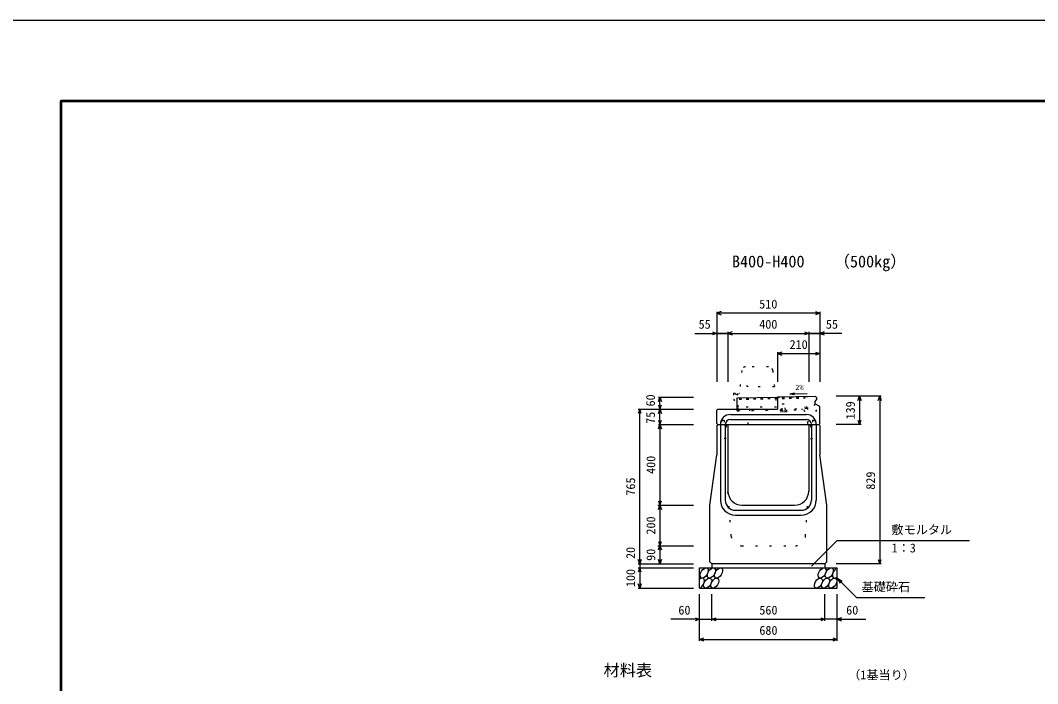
# Model space of a CAD drawing. Units: millimetres, scale not verified. Extents: x -12600 to 12600, y -5940 to 5940.
# Drawn here: x -4000 to 1032, y 2659 to 5940 of the extents above; entities that cross this region are included whole.
import ezdxf
from ezdxf.enums import TextEntityAlignment as Align

# ---------------------------------------------------------------- set-up
doc = ezdxf.new("R2010")
doc.units = ezdxf.units.MM
doc.header["$LTSCALE"] = 40
doc.linetypes.add('DOTTED', pattern=[1.75, 0.25, -1.5])
for name, color, linetype, lineweight in [('0-0_DIM', 7, 'Continuous', 25), ('0-1_Defpoints', 5, 'Continuous', 25), ('0-2_HATCH', 6, 'DOTTED', 25), ('0-5_OUTLINE', 3, 'Continuous', 25), ('0-6_OUTLINE2', 4, 'DOTTED', 25), ('0-7_TXT', 7, 'Continuous', 25), ('0-8_WAKU', 3, 'Continuous', 25)]:
    doc.layers.add(name, color=color, linetype=linetype, lineweight=lineweight)
doc.styles.add('ＭＳ ゴシック', font='')
doc.styles.get('ＭＳ ゴシック').set_extended_font_data('MS Gothic')

msp = doc.modelspace()

# ---------------------------------------------------------------- linework, layer by layer
at = {"layer": '0-0_DIM'}
for p, q in [((-555, 4498.96), (-555, 4151.46)), ((-45, 4491.46), (-555, 4491.46)), ((-45, 4498.96), (-45, 4151.46)), ((-663.38, 4391.46), (-555, 4391.46)), ((-500, 4391.46), (-555, 4391.46)), ((-555, 4391.46), (-500, 4391.46)), ((-500, 4398.96), (-500, 4151.46)), ((-500, 4391.46), (-100, 4391.46)), ((-100, 4398.96), (-100, 4151.46)), ((-100, 4391.46), (-45, 4391.46)), ((-45, 4391.46), (-100, 4391.46)), ((63.38, 4391.46), (-45, 4391.46)), ((-255, 4298.96), (-255, 4151.46)), ((-255, 4291.46), (-45, 4291.46)), ((-843.5, 4076.46), (-671, 4076.46)), ((-836, 4016.46), (-836, 4076.46)), ((258.5, 4080.46), (36, 4080.46)), ((151, 4080.46), (151, 3941.46)), ((251, 4080.46), (251, 3251.46)), ((-943.5, 4016.46), (-671, 4016.46)), ((-936, 3251.46), (-936, 4016.46)), ((-836, 3941.46), (-836, 4016.46)), ((-843.5, 3941.46), (-671, 3941.46)), ((158.5, 3941.46), (36, 3941.46)), ((-846.75, 3541.46), (-674.25, 3541.46)), ((-843.5, 3541.46), (-671, 3541.46)), ((-846.75, 3341.46), (-671, 3341.46)), ((-836, 3341.46), (-836, 3251.46)), ((-86.23, 3240.65), (40, 3366.89)), ((40, 3366.89), (694.81, 3366.89)), ((-943.5, 3251.46), (-671, 3251.46)), ((-943.5, 3231.46), (-671, 3231.46)), ((-936, 3251.46), (-936, 3231.46)), ((-936, 3231.46), (-936, 3131.46)), ((258.5, 3251.46), (36, 3251.46)), ((40, 3181.46), (135.76, 3085.71)), ((40, 3181.46), (65.98, 3166.46)), ((40, 3181.46), (55, 3155.48)), ((-943.5, 3131.46), (-671, 3131.46)), ((-640, 2870.1), (-640, 3101.46)), ((-580, 2970.1), (-580, 3101.46)), ((-20, 2970.1), (-20, 3101.46)), ((40, 2870.1), (40, 3101.46)), ((135.76, 3085.71), (473.31, 3085.71)), ((-640, 2977.6), (-781.79, 2977.6)), ((-640, 2977.6), (-580, 2977.6)), ((-580, 2977.6), (-20, 2977.6)), ((40, 2977.6), (-20, 2977.6)), ((40, 2977.6), (181.79, 2977.6)), ((-640, 2877.6), (40, 2877.6))]:
    msp.add_line(p, q, dxfattribs=at)
for points in [[(-533.86, 4499.16), (-555, 4491.46), (-533.86, 4483.77)], [(-66.14, 4499.16), (-45, 4491.46), (-66.14, 4483.77)], [(-576.14, 4399.16), (-555, 4391.46), (-576.14, 4383.77)], [(-478.86, 4399.16), (-500, 4391.46), (-478.86, 4383.77)], [(-121.14, 4399.16), (-100, 4391.46), (-121.14, 4383.77)], [(-23.86, 4399.16), (-45, 4391.46), (-23.86, 4383.77)], [(-233.86, 4299.16), (-255, 4291.46), (-233.86, 4283.77)], [(-66.14, 4299.16), (-45, 4291.46), (-66.14, 4283.77)], [(-843.7, 4055.32), (-836, 4076.46), (-828.3, 4055.32)], [(143.3, 4059.32), (151, 4080.46), (158.7, 4059.32)], [(243.3, 4059.32), (251, 4080.46), (258.7, 4059.32)], [(-843.7, 4037.61), (-836, 4016.46), (-828.3, 4037.61)], [(-928.3, 3995.32), (-936, 4016.46), (-943.7, 3995.32)], [(-843.7, 3995.32), (-836, 4016.46), (-828.3, 3995.32)], [(-843.7, 3962.61), (-836, 3941.46), (-828.3, 3962.61)], [(-843.7, 3920.32), (-836, 3941.46), (-828.3, 3920.32)], [(-836, 3941.46), (-836, 3541.46), (-836, 3341.46)], [(143.3, 3962.61), (151, 3941.46), (158.7, 3962.61)], [(-843.7, 3562.61), (-836, 3541.46), (-828.3, 3562.61)], [(-843.7, 3520.32), (-836, 3541.46), (-828.3, 3520.32)], [(-843.7, 3362.61), (-836, 3341.46), (-828.3, 3362.61)], [(-843.7, 3320.32), (-836, 3341.46), (-828.3, 3320.32)], [(-928.3, 3272.61), (-936, 3251.46), (-943.7, 3272.61)], [(-828.3, 3272.61), (-836, 3251.46), (-843.7, 3272.61)], [(243.3, 3272.61), (251, 3251.46), (258.7, 3272.61)], [(-928.3, 3210.32), (-936, 3231.46), (-943.7, 3210.32)], [(-928.3, 3152.61), (-936, 3131.46), (-943.7, 3152.61)], [(-661.14, 2985.29), (-640, 2977.6), (-661.14, 2969.9)], [(-558.86, 2969.9), (-580, 2977.6), (-558.86, 2985.29)], [(-41.14, 2985.29), (-20, 2977.6), (-41.14, 2969.9)], [(61.14, 2985.29), (40, 2977.6), (61.14, 2969.9)], [(-618.86, 2869.9), (-640, 2877.6), (-618.86, 2885.29)], [(18.86, 2885.29), (40, 2877.6), (18.86, 2869.9)]]:
    msp.add_lwpolyline(points, dxfattribs=at)
at = {"layer": '0-1_Defpoints'}
msp.add_lwpolyline([(-4200, -5940), (12600, -5940), (12600, 5940), (-4200, 5940)], close=True, dxfattribs=at)
at = {"layer": '0-2_HATCH', "linetype": 'Continuous'}
for p, q in [((-455, 4072.65), (-255, 4076.46)), ((-453.77, 4008.16), (-455, 4072.65))]:
    msp.add_line(p, q, dxfattribs=at)
at = {"layer": '0-2_HATCH'}
for p, q in [((-265.83, 4076.26), (-264.69, 4016.27)), ((-262.73, 4076.32), (-261.59, 4016.33)), ((-258.83, 4076.39), (-257.69, 4016.4)), ((-255, 4076.46), (-106.06, 4079.3)), ((-230.94, 4076.92), (-229.8, 4016.93)), ((-227.44, 4076.99), (-226.21, 4012.5)), ((-223.94, 4077.05), (-222.8, 4017.07)), ((-195.64, 4077.59), (-194.5, 4017.6)), ((-192.15, 4077.66), (-191, 4017.67)), ((-188.65, 4077.73), (-187.5, 4017.74)), ((-159.95, 4078.27), (-158.81, 4018.28)), ((-156.85, 4078.33), (-155.62, 4013.84)), ((-152.95, 4078.41), (-151.81, 4018.42)), ((-125.06, 4078.94), (-123.91, 4018.95)), ((-121.56, 4079), (-120.42, 4019.02)), ((-116.92, 4019.08), (-118.06, 4079.07)), ((-109.42, 4019.23), (-110.56, 4079.21)), ((-104.83, 4014.81), (-106.06, 4079.3)), ((-449.36, 4012.75), (-450.5, 4072.74)), ((-442.7, 4072.89), (-441.56, 4012.9)), ((-439.2, 4072.96), (-438.06, 4012.97)), ((-435.7, 4073.02), (-434.56, 4013.03)), ((-407.41, 4073.56), (-406.26, 4013.57)), ((-403.91, 4073.63), (-402.76, 4013.64)), ((-400.41, 4073.69), (-399.26, 4013.71)), ((-372.11, 4074.23), (-370.97, 4014.24)), ((-368.61, 4074.3), (-367.47, 4014.31)), ((-365.11, 4074.37), (-363.97, 4014.38)), ((-336.82, 4074.9), (-335.68, 4014.92)), ((-333.32, 4074.97), (-332.18, 4014.98)), ((-329.82, 4075.04), (-328.68, 4015.05)), ((-301.53, 4075.58), (-300.38, 4015.59)), ((-298.03, 4075.64), (-296.88, 4015.66)), ((-294.53, 4075.71), (-293.38, 4015.72)), ((-232.38, 4042.39), (-216.39, 4042.69)), ((-231.81, 4012.39), (-232.38, 4042.39)), ((-215.82, 4012.7), (-216.39, 4042.69)), ((-453.77, 4008.16), (-104.83, 4014.81)), ((-449.36, 4012.75), (-109.42, 4019.23)), ((-393.04, 4013.82), (-392.95, 4009.32)), ((-237.68, 4012.28), (-209.99, 4012.81)), ((-237.68, 4012.28), (-237.49, 4002.28)), ((-209.8, 4002.81), (-237.49, 4002.28)), ((-229.3, 4012.44), (-229.11, 4002.44)), ((-218.33, 4012.65), (-218.14, 4002.65)), ((-209.99, 4012.81), (-209.8, 4002.81)), ((-134.41, 4018.75), (-134.33, 4014.25))]:
    msp.add_line(p, q, dxfattribs=at)
at = {"layer": '0-2_HATCH', "linetype": 'Continuous'}
for centre in [(-617.11, 3206.46), (-581.63, 3206.46), (-546.16, 3206.46), (-33.95, 3206.46), (1.52, 3206.46), (-600.23, 3156.46), (-564.75, 3156.46), (-52.55, 3156.46), (-17.07, 3156.46), (18.41, 3156.46)]:
    msp.add_ellipse(centre, major_axis=(14.54, 23.54), ratio=0.5792, dxfattribs=at)
for centre, start_param, end_param in [((37, 3206.46), 0.6666252, 4.1103269), ((-635.7, 3156.46), 3.7419964, 7.318141)]:
    msp.add_ellipse(centre, major_axis=(14.54, 23.54), ratio=0.5792, start_param=start_param, end_param=end_param, dxfattribs=at)
at = {"layer": '0-5_OUTLINE', "linetype": 'DOTTED'}
for p, q in [((-431.81, 4208.41), (-443, 4096.46)), ((-299.54, 4226.41), (-413.34, 4226.41)), ((-278.2, 4208.45), (-260, 4026.46)), ((-473, 4096.46), (-473, 4066.46)), ((-473, 4096.46), (-465, 4096.46)), ((-465, 4096.46), (-455, 4086.46)), ((-473, 4066.46), (-450, 4026.46)), ((-260, 4026.46), (-450, 4026.46))]:
    msp.add_line(p, q, dxfattribs=at)
at = {"layer": '0-5_OUTLINE'}
for p, q in [((-66, 4080.06), (-255, 4076.46)), ((-255, 4076.46), (-255, 4016.46)), ((-70, 4053.46), (-61, 4063.46)), ((-70, 4053.46), (-70, 4043.46)), ((-45, 4030.46), (-70, 4043.46)), ((-550, 4016.46), (-255, 4016.46)), ((-555, 3946.46), (-550, 3941.46)), ((-555, 3935.46), (-549, 3941.46)), ((-555, 3935.46), (-555, 3791.46)), ((-550, 3941.46), (-50, 3941.46)), ((-500, 3941.46), (-500, 3611.46)), ((-100, 3941.46), (-100, 3611.46)), ((-51, 3941.46), (-45, 3935.46)), ((-45, 3935.46), (-45, 3791.46)), ((-590, 3541.46), (-555, 3791.46)), ((-10, 3541.46), (-45, 3791.46)), ((-590, 3261.46), (-590, 3541.46)), ((-430, 3541.46), (-170, 3541.46)), ((-10, 3261.46), (-10, 3541.46)), ((-640, 3231.46), (40, 3231.46)), ((-640, 3131.46), (-640, 3231.46)), ((-590, 3261.46), (-580, 3251.46)), ((-20, 3251.46), (-580, 3251.46)), ((-580, 3251.46), (-580, 3231.46)), ((-20, 3251.46), (-10, 3261.46)), ((-20, 3251.46), (-20, 3231.46)), ((40, 3131.46), (40, 3231.46)), ((-640, 3131.46), (40, 3131.46))]:
    msp.add_line(p, q, dxfattribs=at)
at = {"layer": '0-5_OUTLINE', "linetype": 'DOTTED'}
msp.add_lwpolyline([(-455, 4086.46), (-445, 4096.46), (-443, 4096.46)], dxfattribs=at)
at = {"layer": '0-5_OUTLINE'}
for points in [[(-66, 4080.06), (-61, 4075.16), (-61, 4063.46)], [(-50, 3941.46), (-45, 3946.46), (-45, 4030.46)], [(-555, 3946.46), (-555, 4011.46), (-550, 4016.46)]]:
    msp.add_lwpolyline(points, dxfattribs=at)
at = {"layer": '0-5_OUTLINE', "linetype": 'DOTTED'}
for centre, start, end in [((-411.9, 4206.46), 94.13229, 174.40835), ((-298.1, 4206.46), 4.08463, 93.6009)]:
    msp.add_arc(centre, 20, start, end, dxfattribs=at)
at = {"layer": '0-5_OUTLINE'}
for centre, start, end in [((-430, 3611.46), 180, 270), ((-170, 3611.46), 270, 0)]:
    msp.add_arc(centre, 70, start, end, dxfattribs=at)
at = {"layer": '0-6_OUTLINE2'}
for p, q in [((-450, 4026.46), (-443, 4096.46)), ((-68.37, 4042.62), (-117.41, 3988.31)), ((-107.03, 3949.14), (-46.63, 4031.31)), ((-400, 3941.46), (-393.28, 4009.32)), ((-124.33, 4014.44), (-105, 3941.46)), ((-508, 3936.96), (-553.5, 3936.96)), ((-531, 3961.96), (-519, 3961.96)), ((-531, 3961.96), (-531, 3936.96)), ((-519, 3961.96), (-519, 3936.96)), ((-508, 3936.96), (-508, 3871.46)), ((-92, 3936.96), (-92, 3871.46)), ((-92, 3936.96), (-46.5, 3936.96)), ((-81, 3961.96), (-69, 3961.96)), ((-81, 3961.96), (-81, 3936.96)), ((-69, 3961.96), (-69, 3936.96)), ((-508, 3871.46), (-555, 3871.46)), ((-92, 3871.46), (-45, 3871.46)), ((-483.43, 3387.77), (-500, 3611.46)), ((-116.57, 3387.77), (-100, 3611.46)), ((-433.57, 3341.46), (-166.43, 3341.46))]:
    msp.add_line(p, q, dxfattribs=at)
at = {"layer": '0-6_OUTLINE2', "linetype": 'Continuous'}
for p, q in [((-488, 3990.46), (-112, 3990.46)), ((-537, 3941.46), (-537, 3566.46)), ((-513, 3941.46), (-513, 3566.46)), ((-488, 3966.46), (-112, 3966.46)), ((-87, 3941.46), (-87, 3566.46)), ((-63, 3941.46), (-63, 3566.46)), ((-463, 3516.46), (-137, 3516.46)), ((-463, 3492.46), (-137, 3492.46))]:
    msp.add_line(p, q, dxfattribs=at)
at = {"layer": '0-6_OUTLINE2'}
msp.add_lwpolyline([(-270, 4126.46), (-400, 4126.46), (-437, 4156.46)], dxfattribs=at)
at = {"layer": '0-6_OUTLINE2', "linetype": 'Continuous'}
for centre, radius, start, end in [((-488, 3941.46), 49, 90, 180), ((-112, 3941.46), 49, 0, 90), ((-488, 3941.46), 25, 90, 180), ((-112, 3941.46), 25, 0, 90), ((-463, 3566.46), 74, 180, 270), ((-463, 3566.46), 50, 180, 270), ((-137, 3566.46), 50, 270, 0), ((-137, 3566.46), 74, 270, 0)]:
    msp.add_arc(centre, radius, start, end, dxfattribs=at)
at = {"layer": '0-6_OUTLINE2'}
for centre, start, end in [((-433.57, 3391.46), 184.23639, 270), ((-166.43, 3391.46), 270, 355.76361)]:
    msp.add_arc(centre, 50, start, end, dxfattribs=at)
at = {"layer": '0-7_TXT'}
for q in [(-170.75, 4096.94), (-108.47, 4093.96), (-170.59, 4088.61)]:
    msp.add_line((-194.3, 4092.32), q, dxfattribs=at)
at = {"layer": '0-8_WAKU', "lineweight": 50}
msp.add_lwpolyline([(-3800, -5540), (12200, -5540), (12200, 5540), (-3800, 5540)], close=True, dxfattribs=at)

# ---------------------------------------------------------------- texts
at = {"layer": '0-0_DIM', "style": 'ＭＳ ゴシック'}
for s, p in [('510', (-345, 4501.46)), ('55', (-644.84, 4401.46)), ('400', (-345, 4401.46)), ('55', (-15.16, 4401.46)), ('210', (-195, 4301.46)), ('敷モルタル', (308.94, 3385.62)), ('1：3', (309.94, 3294.93)), ('基礎砕石', (161.32, 3102.88)), ('60', (-745, 2987.6)), ('560', (-344.47, 2987.6)), ('60', (85, 2987.6)), ('680', (-344.47, 2887.6))]:
    msp.add_text(s, height=43.99, dxfattribs=at).set_placement(p, align=Align.BOTTOM_LEFT)
for s, p in [('60', (-847.84, 4030.08)), ('139', (141, 3965.96)), ('75', (-847.84, 3944.32)), ('400', (-846, 3696.46)), ('765', (-946, 3588.96)), ('829', (241, 3618.46)), ('200', (-846, 3396.46)), ('20', (-946, 3275.78)), ('90', (-846, 3266.46)), ('100', (-946, 3136.46))]:
    msp.add_text(s, height=43.99, rotation=90, dxfattribs=at).set_placement(p, align=Align.BOTTOM_LEFT)
at = {"layer": '0-7_TXT', "style": 'ＭＳ ゴシック'}
for s, height, p in [('（500kg）', 58.65, (23.7, 4700.44)), ('B400-H400', 58.65, (-480, 4700.44)), ('2%', 26.39, (-166.96, 4103.41)), ('材料表', 58.65, (-1115, 2678.36)), ('（1基当り）', 43.99, (95, 2667.36))]:
    msp.add_text(s, height=height, dxfattribs=at).set_placement(p, align=Align.BOTTOM_LEFT)

doc.saveas('drawing.dxf')
